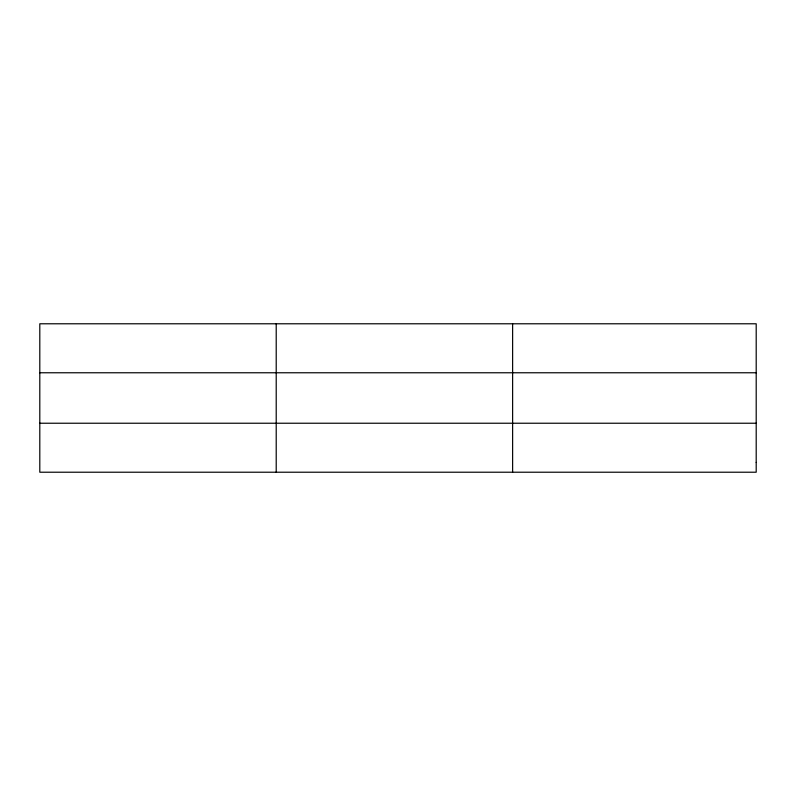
<?xml version="1.0" encoding="UTF-8"?>
<svg xmlns="http://www.w3.org/2000/svg" width="796" height="796" viewBox="0 0 796 796"><rect width="100%" height="100%" fill="white"/><g stroke="black" fill="none" stroke-linecap="round" stroke-linejoin="round"><path stroke-width="1.19" d="M276.212 323.783L276.212 472.217M39.8 372.767L756.2 372.767M39.8 423.233L756.2 423.233M512.624 323.783L512.624 472.217M756.2 462.416L756.2 472.217L39.8 472.217L39.8 323.783L756.2 323.783L756.2 462.416"/></g></svg>
